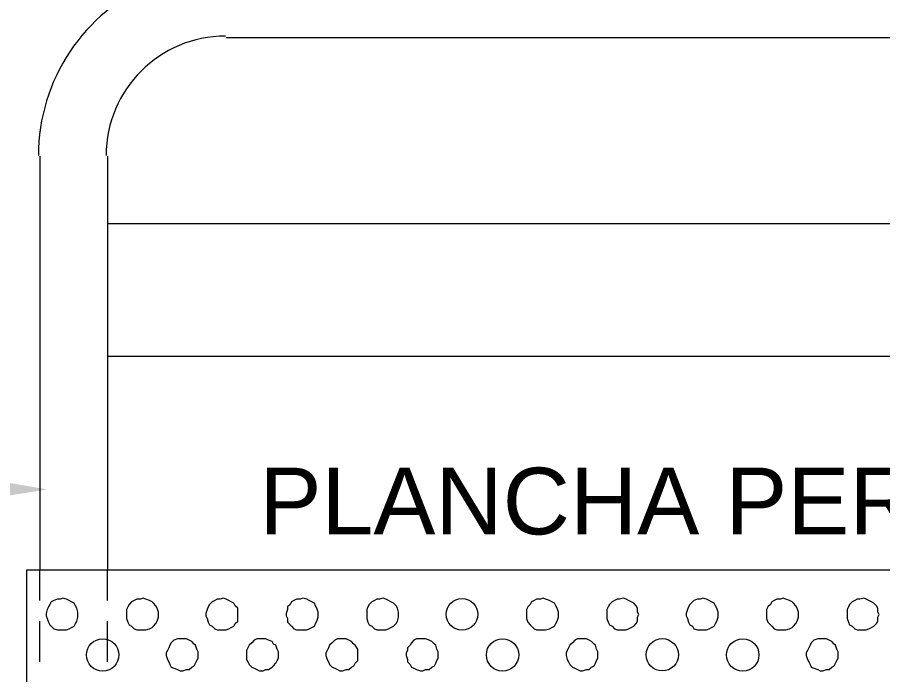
# Model space of a CAD drawing. Header units: inches. Extents: x 0.21 to 4.55, y 0.23 to 3.12.
# Drawn here: x 0.5276 to 0.8519, y 1.3212 to 1.5676 of the extents above; entities that cross this region are included whole.
import ezdxf

# ---------------------------------------------------------------- set-up
doc = ezdxf.new("R2010")
doc.units = ezdxf.units.IN
doc.header["$MEASUREMENT"] = 0
for name, color, linetype in [('PDF_0', 7, 'Continuous'), ('PDF_PROYECCION 2', 7, 'Continuous'), ('PDF_TEXTO', 7, 'Continuous')]:
    doc.layers.add(name, color=color, linetype=linetype)
doc.layers.add('PDF_punteadas', color=20, linetype='Continuous', true_color=0xff3f00)
doc.styles.add('PDF Arial', font='arial.ttf')

msp = doc.modelspace()

# ---------------------------------------------------------------- linework, layer by layer
at = {"layer": 'PDF_0', "lineweight": 5}
for points in [[(0.60584, 1.56009), (1.66543, 1.56009)], [(0.53594, 1.51556), (0.53594, 1.36043)], [(0.56131, 1.51556), (0.56131, 1.36043)], [(1.70995, 1.49019), (0.56131, 1.49019)], [(1.70995, 1.44039), (0.56131, 1.44039)]]:
    msp.add_lwpolyline(points, dxfattribs=at)
for radius, start in [(0.07014, 112.6538), (0.04477, 90)]:
    msp.add_arc((0.6056, 1.5158), radius, start, 180, dxfattribs=at)
at = {"layer": 'PDF_0', "transparency": 33554559}
msp.add_solid([(0.50865, 1.39586), (0.53881, 1.39059), (0.50865, 1.38581)], dxfattribs=at)
at = {"layer": 'PDF_PROYECCION 2', "lineweight": 5}
for points in [[(0.53115, 1.36043), (1.7406, 1.36043), (1.7406, 1.05591), (0.53115, 1.05591)], [(0.5503, 1.34367), (0.5503, 1.34463), (0.54982, 1.34607), (0.54934, 1.34702), (0.54886, 1.34798), (0.54791, 1.34846), (0.54695, 1.34894), (0.54599, 1.34942), (0.54456, 1.3499), (0.5436, 1.34942), (0.54264, 1.34942), (0.5412, 1.34894), (0.54025, 1.34846), (0.53977, 1.3475), (0.53929, 1.34655), (0.53881, 1.34559), (0.53833, 1.34415), (0.53833, 1.34319), (0.53881, 1.34224), (0.53929, 1.3408), (0.53977, 1.33984), (0.54025, 1.33936), (0.5412, 1.33841), (0.54264, 1.33793), (0.5436, 1.33793), (0.54456, 1.33793), (0.54599, 1.33793), (0.54695, 1.33841), (0.54791, 1.33888), (0.54886, 1.33936), (0.54934, 1.34032), (0.54982, 1.34128), (0.5503, 1.34271)], [(0.58047, 1.34367), (0.58047, 1.34463), (0.57999, 1.34607), (0.57951, 1.34702), (0.57855, 1.34798), (0.57807, 1.34846), (0.57711, 1.34894), (0.57568, 1.34942), (0.57472, 1.3499), (0.57376, 1.34942), (0.57233, 1.34942), (0.57137, 1.34894), (0.57041, 1.34846), (0.56945, 1.3475), (0.56897, 1.34655), (0.5685, 1.34559), (0.5685, 1.34415), (0.5685, 1.34319), (0.5685, 1.34224), (0.56897, 1.3408), (0.56945, 1.33984), (0.57041, 1.33936), (0.57137, 1.33841), (0.57233, 1.33793), (0.57376, 1.33793), (0.57472, 1.33793), (0.57568, 1.33793), (0.57711, 1.33841), (0.57807, 1.33888), (0.57855, 1.33936), (0.57951, 1.34032), (0.57999, 1.34128), (0.58047, 1.34271)], [(0.61015, 1.34367), (0.61015, 1.34463), (0.61015, 1.34607), (0.60919, 1.34702), (0.60871, 1.34798), (0.60776, 1.34846), (0.6068, 1.34894), (0.60584, 1.34942), (0.60488, 1.3499), (0.60345, 1.34942), (0.60249, 1.34942), (0.60153, 1.34894), (0.60057, 1.34846), (0.59962, 1.3475), (0.59914, 1.34655), (0.59866, 1.34559), (0.59818, 1.34415), (0.59818, 1.34319), (0.59866, 1.34224), (0.59914, 1.3408), (0.59962, 1.33984), (0.60057, 1.33936), (0.60153, 1.33841), (0.60249, 1.33793), (0.60345, 1.33793), (0.60488, 1.33793), (0.60584, 1.33793), (0.6068, 1.33841), (0.60776, 1.33888), (0.60871, 1.33936), (0.60919, 1.34032), (0.61015, 1.34128), (0.61015, 1.34271)], [(0.64032, 1.34367), (0.64032, 1.34463), (0.63984, 1.34607), (0.63936, 1.34702), (0.63888, 1.34798), (0.63792, 1.34846), (0.63696, 1.34894), (0.63601, 1.34942), (0.63457, 1.3499), (0.63361, 1.34942), (0.63218, 1.34942), (0.63122, 1.34894), (0.63026, 1.34846), (0.62978, 1.3475), (0.62882, 1.34655), (0.62882, 1.34559), (0.62835, 1.34415), (0.62835, 1.34319), (0.62882, 1.34224), (0.62882, 1.3408), (0.62978, 1.33984), (0.63026, 1.33936), (0.63122, 1.33841), (0.63218, 1.33793), (0.63361, 1.33793), (0.63457, 1.33793), (0.63601, 1.33793), (0.63696, 1.33841), (0.63792, 1.33888), (0.63888, 1.33936), (0.63936, 1.34032), (0.63984, 1.34128), (0.64032, 1.34271)], [(0.67048, 1.34367), (0.67048, 1.34463), (0.67, 1.34607), (0.66952, 1.34702), (0.66856, 1.34798), (0.66761, 1.34846), (0.66665, 1.34894), (0.66569, 1.34942), (0.66473, 1.3499), (0.6633, 1.34942), (0.66234, 1.34942), (0.66138, 1.34894), (0.66042, 1.34846), (0.65947, 1.3475), (0.65899, 1.34655), (0.65851, 1.34559), (0.65851, 1.34415), (0.65851, 1.34319), (0.65851, 1.34224), (0.65899, 1.3408), (0.65947, 1.33984), (0.66042, 1.33936), (0.66138, 1.33841), (0.66234, 1.33793), (0.6633, 1.33793), (0.66473, 1.33793), (0.66569, 1.33793), (0.66665, 1.33841), (0.66761, 1.33888), (0.66856, 1.33936), (0.66952, 1.34032), (0.67, 1.34128), (0.67048, 1.34271)], [(0.73033, 1.34367), (0.73033, 1.34463), (0.72985, 1.34607), (0.72937, 1.34702), (0.72889, 1.34798), (0.72794, 1.34846), (0.72698, 1.34894), (0.72554, 1.34942), (0.72458, 1.3499), (0.72363, 1.34942), (0.72219, 1.34942), (0.72123, 1.34894), (0.72027, 1.34846), (0.7198, 1.3475), (0.71884, 1.34655), (0.71836, 1.34559), (0.71836, 1.34415), (0.71836, 1.34319), (0.71836, 1.34224), (0.71884, 1.3408), (0.7198, 1.33984), (0.72027, 1.33936), (0.72123, 1.33841), (0.72219, 1.33793), (0.72363, 1.33793), (0.72458, 1.33793), (0.72554, 1.33793), (0.72698, 1.33841), (0.72794, 1.33888), (0.72889, 1.33936), (0.72937, 1.34032), (0.72985, 1.34128), (0.73033, 1.34271)], [(0.76049, 1.34367), (0.76002, 1.34463), (0.76002, 1.34607), (0.75954, 1.34702), (0.75858, 1.34798), (0.75762, 1.34846), (0.75666, 1.34894), (0.75571, 1.34942), (0.75475, 1.3499), (0.75331, 1.34942), (0.75235, 1.34942), (0.7514, 1.34894), (0.75044, 1.34846), (0.74948, 1.3475), (0.749, 1.34655), (0.74852, 1.34559), (0.74852, 1.34415), (0.74852, 1.34319), (0.74852, 1.34224), (0.749, 1.3408), (0.74948, 1.33984), (0.75044, 1.33936), (0.7514, 1.33841), (0.75235, 1.33793), (0.75331, 1.33793), (0.75475, 1.33793), (0.75571, 1.33793), (0.75666, 1.33841), (0.75762, 1.33888), (0.75858, 1.33936), (0.75954, 1.34032), (0.76002, 1.34128), (0.76002, 1.34271)], [(0.79018, 1.34367), (0.79018, 1.34463), (0.7897, 1.34607), (0.78922, 1.34702), (0.78874, 1.34798), (0.78779, 1.34846), (0.78683, 1.34894), (0.78587, 1.34942), (0.78443, 1.3499), (0.78348, 1.34942), (0.78252, 1.34942), (0.78108, 1.34894), (0.7806, 1.34846), (0.77965, 1.3475), (0.77917, 1.34655), (0.77869, 1.34559), (0.77821, 1.34415), (0.77821, 1.34319), (0.77869, 1.34224), (0.77917, 1.3408), (0.77965, 1.33984), (0.7806, 1.33936), (0.78108, 1.33841), (0.78252, 1.33793), (0.78348, 1.33793), (0.78443, 1.33793), (0.78587, 1.33793), (0.78683, 1.33841), (0.78779, 1.33888), (0.78874, 1.33936), (0.78922, 1.34032), (0.7897, 1.34128), (0.79018, 1.34271)], [(0.82034, 1.34367), (0.82034, 1.34463), (0.81987, 1.34607), (0.81939, 1.34702), (0.81843, 1.34798), (0.81795, 1.34846), (0.81699, 1.34894), (0.81556, 1.34942), (0.8146, 1.3499), (0.81364, 1.34942), (0.8122, 1.34942), (0.81125, 1.34894), (0.81029, 1.34846), (0.80981, 1.3475), (0.80885, 1.34655), (0.80837, 1.34559), (0.80837, 1.34415), (0.80837, 1.34319), (0.80837, 1.34224), (0.80885, 1.3408), (0.80981, 1.33984), (0.81029, 1.33936), (0.81125, 1.33841), (0.8122, 1.33793), (0.81364, 1.33793), (0.8146, 1.33793), (0.81556, 1.33793), (0.81699, 1.33841), (0.81795, 1.33888), (0.81843, 1.33936), (0.81939, 1.34032), (0.81987, 1.34128), (0.82034, 1.34271)], [(0.85051, 1.34367), (0.85003, 1.34463), (0.85003, 1.34607), (0.84955, 1.34702), (0.84859, 1.34798), (0.84764, 1.34846), (0.84668, 1.34894), (0.84572, 1.34942), (0.84476, 1.3499), (0.84333, 1.34942), (0.84237, 1.34942), (0.84141, 1.34894), (0.84045, 1.34846), (0.8395, 1.3475), (0.83902, 1.34655), (0.83854, 1.34559), (0.83854, 1.34415), (0.83854, 1.34319), (0.83854, 1.34224), (0.83902, 1.3408), (0.8395, 1.33984), (0.84045, 1.33936), (0.84141, 1.33841), (0.84237, 1.33793), (0.84333, 1.33793), (0.84476, 1.33793), (0.84572, 1.33793), (0.84668, 1.33841), (0.84764, 1.33888), (0.84859, 1.33936), (0.84955, 1.34032), (0.85003, 1.34128), (0.85003, 1.34271)], [(0.59531, 1.32883), (0.59531, 1.32979), (0.59483, 1.33074), (0.59435, 1.33218), (0.59387, 1.33266), (0.59291, 1.33362), (0.59196, 1.3341), (0.591, 1.33458), (0.58956, 1.33458), (0.5886, 1.33458), (0.58765, 1.33458), (0.58621, 1.3341), (0.58525, 1.33314), (0.58477, 1.33218), (0.5843, 1.33122), (0.58382, 1.33027), (0.58334, 1.32931), (0.58334, 1.32835), (0.58382, 1.32691), (0.5843, 1.32596), (0.58477, 1.325), (0.58525, 1.32404), (0.58621, 1.32356), (0.58765, 1.32308), (0.5886, 1.32261), (0.58956, 1.32261), (0.591, 1.32308), (0.59196, 1.32308), (0.59291, 1.32404), (0.59387, 1.32452), (0.59435, 1.32548), (0.59483, 1.32644), (0.59531, 1.32739)], [(0.62547, 1.32883), (0.62547, 1.32979), (0.62499, 1.33074), (0.62451, 1.33218), (0.62356, 1.33266), (0.62308, 1.33362), (0.62164, 1.3341), (0.62068, 1.33458), (0.61973, 1.33458), (0.61829, 1.33458), (0.61733, 1.33458), (0.61638, 1.3341), (0.61542, 1.33314), (0.61446, 1.33218), (0.61398, 1.33122), (0.6135, 1.33027), (0.6135, 1.32931), (0.6135, 1.32835), (0.6135, 1.32691), (0.61398, 1.32596), (0.61446, 1.325), (0.61542, 1.32404), (0.61638, 1.32356), (0.61733, 1.32308), (0.61829, 1.32261), (0.61973, 1.32261), (0.62068, 1.32308), (0.62164, 1.32308), (0.62308, 1.32404), (0.62356, 1.32452), (0.62451, 1.32548), (0.62499, 1.32644), (0.62547, 1.32739)], [(0.65516, 1.32883), (0.65516, 1.32979), (0.65516, 1.33074), (0.6542, 1.33218), (0.65372, 1.33266), (0.65276, 1.33362), (0.65181, 1.3341), (0.65085, 1.33458), (0.64941, 1.33458), (0.64845, 1.33458), (0.6475, 1.33458), (0.64654, 1.3341), (0.64558, 1.33314), (0.64462, 1.33218), (0.64415, 1.33122), (0.64367, 1.33027), (0.64319, 1.32931), (0.64319, 1.32835), (0.64367, 1.32691), (0.64415, 1.32596), (0.64462, 1.325), (0.64558, 1.32404), (0.64654, 1.32356), (0.6475, 1.32308), (0.64845, 1.32261), (0.64941, 1.32261), (0.65085, 1.32308), (0.65181, 1.32308), (0.65276, 1.32404), (0.65372, 1.32452), (0.6542, 1.32548), (0.65516, 1.32644), (0.65516, 1.32739)], [(0.68532, 1.32883), (0.68532, 1.32979), (0.68484, 1.33074), (0.68436, 1.33218), (0.68389, 1.33266), (0.68293, 1.33362), (0.68197, 1.3341), (0.68053, 1.33458), (0.67958, 1.33458), (0.67862, 1.33458), (0.67718, 1.33458), (0.67623, 1.3341), (0.67527, 1.33314), (0.67479, 1.33218), (0.67383, 1.33122), (0.67383, 1.33027), (0.67335, 1.32931), (0.67335, 1.32835), (0.67383, 1.32691), (0.67383, 1.32596), (0.67479, 1.325), (0.67527, 1.32404), (0.67623, 1.32356), (0.67718, 1.32308), (0.67862, 1.32261), (0.67958, 1.32261), (0.68053, 1.32308), (0.68197, 1.32308), (0.68293, 1.32404), (0.68389, 1.32452), (0.68436, 1.32548), (0.68484, 1.32644), (0.68532, 1.32739)], [(0.74517, 1.32883), (0.74517, 1.32979), (0.74469, 1.33074), (0.74421, 1.33218), (0.74374, 1.33266), (0.74278, 1.33362), (0.74182, 1.3341), (0.74086, 1.33458), (0.73943, 1.33458), (0.73847, 1.33458), (0.73751, 1.33458), (0.73655, 1.3341), (0.7356, 1.33314), (0.73464, 1.33218), (0.73416, 1.33122), (0.73368, 1.33027), (0.7332, 1.32931), (0.7332, 1.32835), (0.73368, 1.32691), (0.73416, 1.32596), (0.73464, 1.325), (0.7356, 1.32404), (0.73655, 1.32356), (0.73751, 1.32308), (0.73847, 1.32261), (0.73943, 1.32261), (0.74086, 1.32308), (0.74182, 1.32308), (0.74278, 1.32404), (0.74374, 1.32452), (0.74421, 1.32548), (0.74469, 1.32644), (0.74517, 1.32739)], [(0.83519, 1.32883), (0.83519, 1.32979), (0.83471, 1.33074), (0.83423, 1.33218), (0.83375, 1.33266), (0.83279, 1.33362), (0.83184, 1.3341), (0.83088, 1.33458), (0.82944, 1.33458), (0.82848, 1.33458), (0.82753, 1.33458), (0.82609, 1.3341), (0.82513, 1.33314), (0.82465, 1.33218), (0.82417, 1.33122), (0.8237, 1.33027), (0.82322, 1.32931), (0.82322, 1.32835), (0.8237, 1.32691), (0.82417, 1.32596), (0.82465, 1.325), (0.82513, 1.32404), (0.82609, 1.32356), (0.82753, 1.32308), (0.82848, 1.32261), (0.82944, 1.32261), (0.83088, 1.32308), (0.83184, 1.32308), (0.83279, 1.32404), (0.83375, 1.32452), (0.83423, 1.32548), (0.83471, 1.32644), (0.83519, 1.32739)]]:
    msp.add_lwpolyline(points, close=True, dxfattribs=at)
for centre, radius in [((0.69424, 1.3438), 0.00592), ((0.55956, 1.32857), 0.00607), ((0.70942, 1.32857), 0.00607), ((0.76929, 1.32862), 0.00605), ((0.79944, 1.32857), 0.00607)]:
    msp.add_circle(centre, radius, dxfattribs=at)
at = {"layer": 'PDF_punteadas', "lineweight": 5}
for points in [[(0.53594, 1.34894), (0.53594, 1.36043)], [(0.56131, 1.34894), (0.56131, 1.36043)], [(0.53594, 1.32596), (0.53594, 1.34128)], [(0.56131, 1.32596), (0.56131, 1.34128)]]:
    msp.add_lwpolyline(points, dxfattribs=at)

# ---------------------------------------------------------------- texts
at = {"layer": 'PDF_TEXTO', "insert": (0.61829, 1.37341), "char_height": 0.0249902, "attachment_point": 7, "style": 'PDF Arial'}
msp.add_mtext('PLANCHA PERFORADA', dxfattribs=at)

doc.saveas('drawing.dxf')
